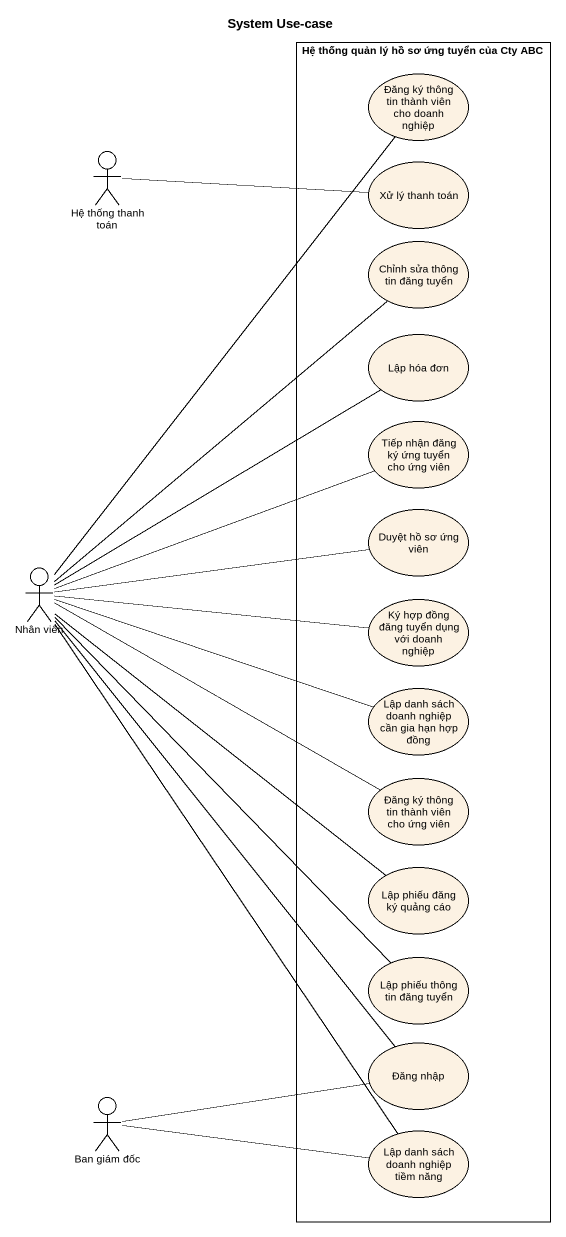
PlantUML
@startuml
title System Use-case
rectangle "Hệ thống quản lý hồ sơ ứng tuyển của Cty ABC" as Hệ_thống_quản_lý_hồ_sơ_ứng {
  usecase "Đăng ký thông tin thành viên cho doanh nghiệp" as Đăng_ký_thông_tin_thành
  usecase "Xử lý thanh toán" as Xử_lý_thanh_toán
  usecase "Chỉnh sửa thông tin đăng tuyển" as Chỉnh_sửa_thông_tin_đăng
  usecase "Lập hóa đơn" as Lập_hóa_đơn
  usecase "Tiếp nhận đăng ký ứng tuyển cho ứng viên" as Tiếp_nhận_đăng_ký_ứng_tuyển
  usecase "Duyệt hồ sơ ứng viên" as Duyệt_hồ_sơ_ứng_viên
  usecase "Ký hợp đồng đăng tuyển dụng với doanh nghiệp" as Ký_hợp_đồng_đăng_tuyển_dụng
  usecase "Lập danh sách doanh nghiệp cần gia hạn hợp đồng" as Lập_danh_sách_doanh_nghiệp
  usecase "Đăng ký thông tin thành viên cho ứng viên" as Đăng_ký_thông_tin_thành_2
  usecase "Lập phiếu đăng ký quảng cáo" as Lập_phiếu_đăng_ký_quảng_cáo
  usecase "Lập phiếu thông tin đăng tuyển" as Lập_phiếu_thông_tin_đăng
  usecase "Đăng nhập" as Đăng_nhập
  usecase "Lập danh sách doanh nghiệp tiềm năng" as Lập_danh_sách_doanh_nghiệp_2
}
actor "Hệ thống thanh toán" as Hệ_thống_thanh_toán
actor "Nhân viên" as Nhân_viên
actor "Ban giám đốc" as Ban_giám_đốc
Hệ_thống_thanh_toán -right- Xử_lý_thanh_toán
Nhân_viên -up- Đăng_ký_thông_tin_thành
Nhân_viên -up- Chỉnh_sửa_thông_tin_đăng
Nhân_viên -up- Lập_hóa_đơn
Nhân_viên -right- Tiếp_nhận_đăng_ký_ứng_tuyển
Nhân_viên -right- Duyệt_hồ_sơ_ứng_viên
Nhân_viên -right- Ký_hợp_đồng_đăng_tuyển_dụng
Nhân_viên -right- Lập_danh_sách_doanh_nghiệp
Nhân_viên -right- Đăng_ký_thông_tin_thành_2
Nhân_viên -- Lập_phiếu_đăng_ký_quảng_cáo
Nhân_viên -- Lập_phiếu_thông_tin_đăng
Nhân_viên -- Đăng_nhập
Nhân_viên -- Lập_danh_sách_doanh_nghiệp_2
Ban_giám_đốc -right- Đăng_nhập
Ban_giám_đốc -right- Lập_danh_sách_doanh_nghiệp_2
@enduml
